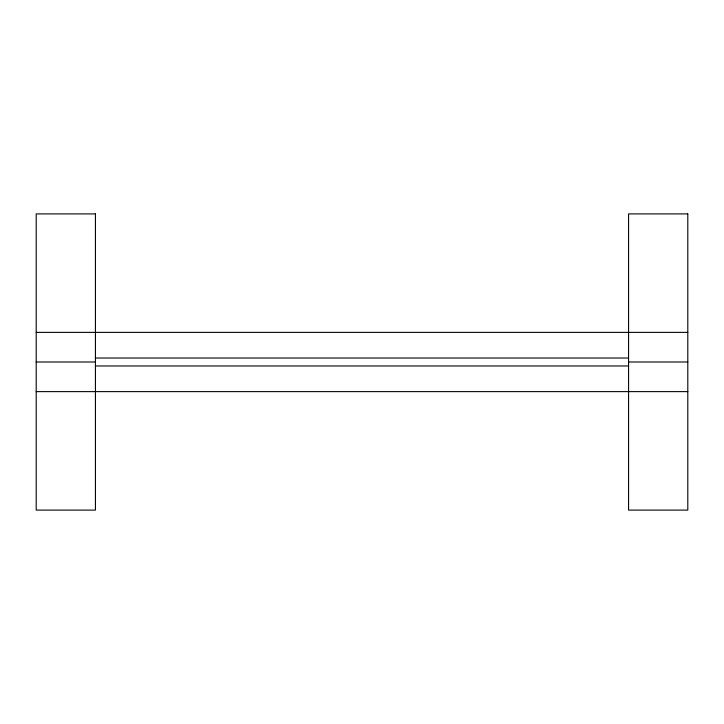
<?xml version="1.0" encoding="UTF-8"?>
<svg xmlns="http://www.w3.org/2000/svg" width="724" height="724" viewBox="0 0 724 724"><rect width="100%" height="100%" fill="white"/><g stroke="black" fill="none" stroke-linecap="round" stroke-linejoin="round"><path stroke-width="1.09" d="M36.2 332.379L687.8 332.379M95.432 358.027L628.568 358.027M36.2 362L95.432 362M628.568 362L687.8 362M95.432 365.973L628.568 365.973M36.2 391.621L687.8 391.621M95.432 213.906L36.2 213.906L36.2 510.094L95.432 510.094L95.432 213.906M687.8 213.906L628.568 213.906L628.568 510.094L687.8 510.094L687.8 213.906"/></g></svg>
